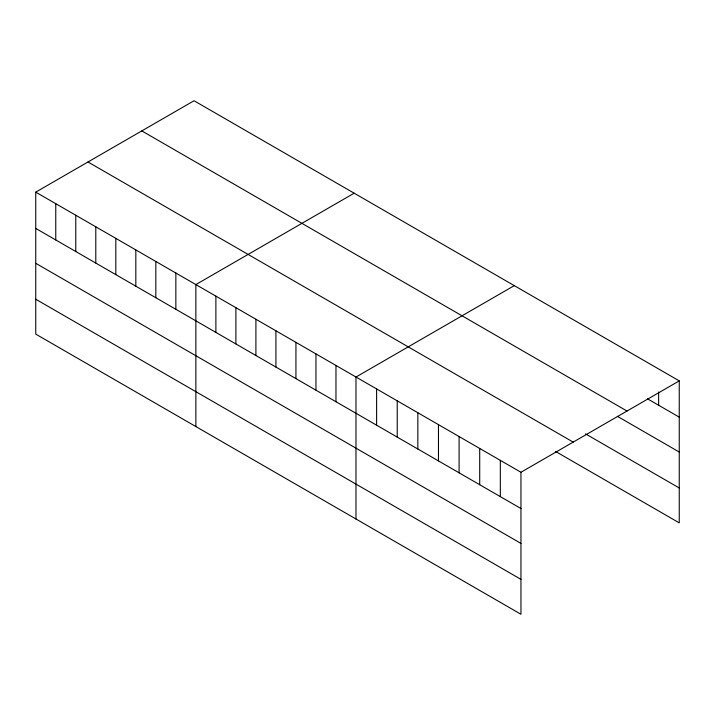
<?xml version="1.0" encoding="UTF-8"?>
<svg xmlns="http://www.w3.org/2000/svg" width="715" height="715" viewBox="0 0 715 715"><rect width="100%" height="100%" fill="white"/><g stroke="black" fill="none" stroke-linecap="round" stroke-linejoin="round"><path stroke-width="1.07" d="M35.75 192.138L520.958 472.266L520.958 614.256L35.75 334.12L35.75 192.138L194.042 100.743L679.25 380.881L679.25 522.862L555.519 451.424M354.166 193.193L195.865 284.579L195.865 426.569M514.282 285.634L355.981 377.028L355.981 519.01M520.958 472.266L679.25 380.881M647.379 398.747L679.25 417.14M141.811 130.908L627.01 411.036M617.385 416.318L679.25 452.032M585.514 433.862L679.25 487.979M87.99 161.983L573.189 442.111M35.75 228.407L520.958 508.535M35.75 263.29L520.958 543.418M35.75 299.236L520.958 579.365M658.631 392.052L658.631 405.235M500.33 460.362L500.33 496.63M479.711 448.457L479.711 484.725M459.093 436.552L459.093 472.821M438.474 424.647L438.474 460.916M417.846 412.743L417.846 449.011M397.227 400.838L397.227 437.097M376.608 388.933L376.608 425.193M335.97 365.472L335.97 401.732M315.959 353.916L315.959 390.175M295.939 342.36L295.939 378.628M275.927 330.804L275.927 367.072M255.907 319.248L255.907 355.516M235.896 307.691L235.896 343.96M215.885 296.135L215.885 332.404M175.854 273.023L175.854 309.291M155.834 261.467L155.834 297.735M135.823 249.919L135.823 286.179M115.812 238.363L115.812 274.623M95.792 226.807L95.792 263.066M75.781 215.251L75.781 251.519M55.761 203.695L55.761 239.963"/></g></svg>
